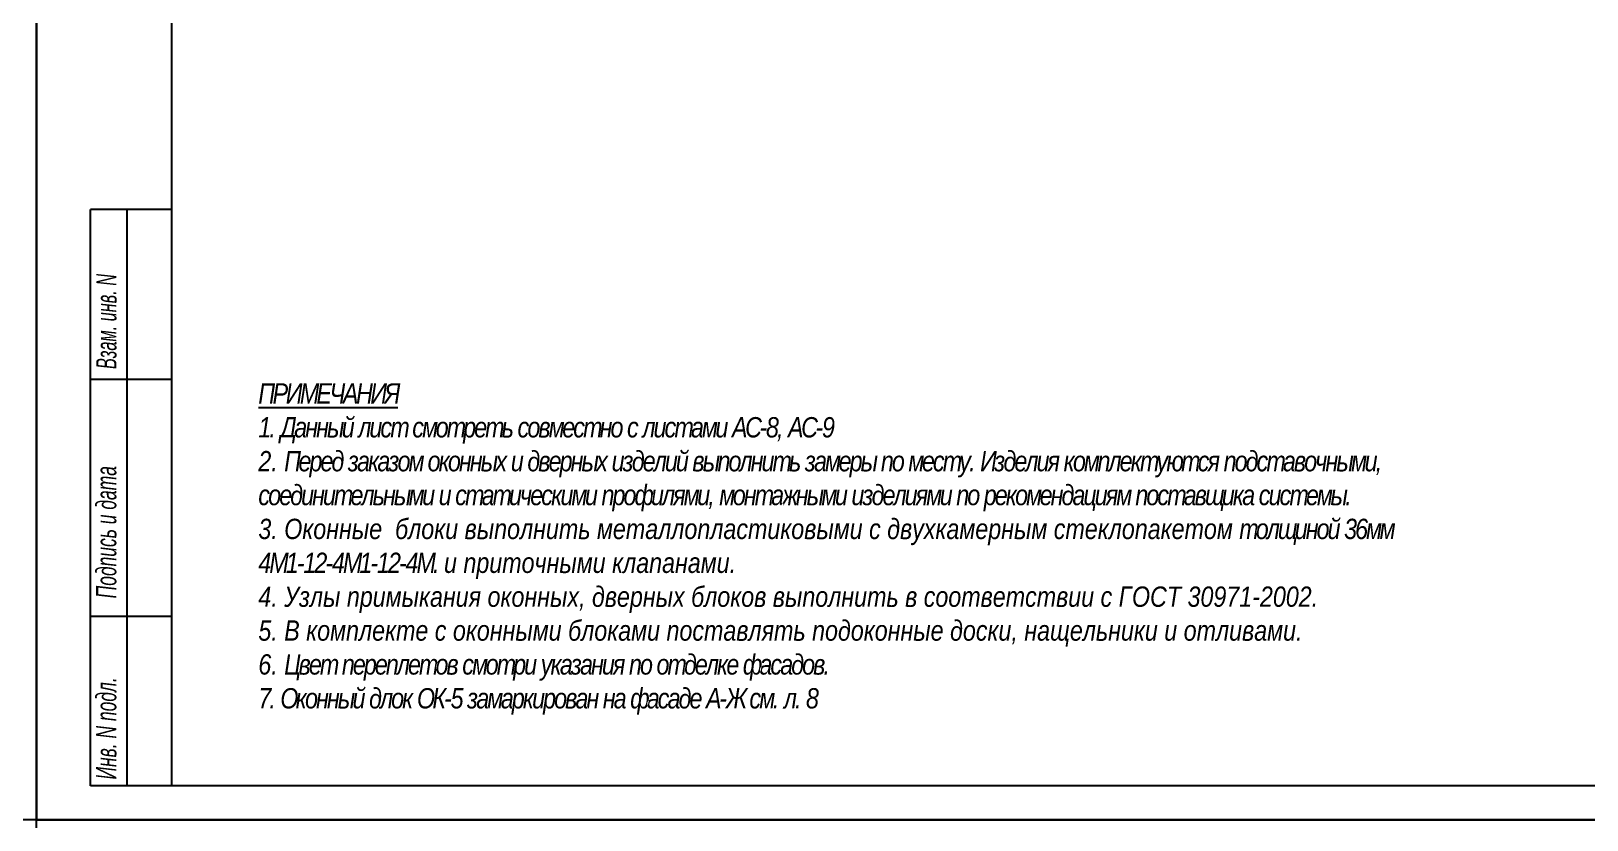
# Model space of a CAD drawing. Header units: millimetres. Extents: x 1582001 to 3303937, y 226471 to 491235.
# Drawn here: x 1665923 to 1688909, y 350655 to 362298 of the extents above; entities that cross this region are included whole.
import ezdxf

# ---------------------------------------------------------------- set-up
doc = ezdxf.new("R2010")
doc.units = ezdxf.units.MM
doc.layers.add('Text primechania', color=135, linetype='Continuous')
doc.layers.add('Формуляр', color=138, linetype='Continuous')
doc.styles.add('STYLE1', font='ARIALNI.TTF', dxfattribs={"height": 300})

msp = doc.modelspace()

# ---------------------------------------------------------------- linework, layer by layer
at = {"layer": 'Формуляр'}
for p, q in [((1666800.8, 351154.9), (1666800.8, 359667.1)), ((1668000.8, 359667.1), (1666800.8, 359667.1)), ((1666800.8, 351154.9), (1666800.8, 359667.1)), ((1668000.8, 359667.1), (1666800.8, 359667.1)), ((1667340.2, 351154.9), (1667340.2, 359667.1)), ((1667340.2, 351154.9), (1667340.2, 359667.1)), ((1668000.8, 357154.9), (1666800.8, 357154.9)), ((1668000.8, 357154.9), (1666800.8, 357154.9)), ((1668000.8, 353654.9), (1666800.8, 353654.9)), ((1668000.8, 353654.9), (1666800.8, 353654.9)), ((1668000.8, 353654.9), (1666800.8, 353654.9)), ((1668000.8, 353654.9), (1666800.8, 353654.9)), ((1668000.8, 351154.9), (1666800.8, 351154.9)), ((1668000.8, 351154.9), (1666800.8, 351154.9))]:
    msp.add_line(p, q, dxfattribs=at)
at = {"layer": 'Формуляр', "color": 0}
for points in [[(1624000.8, 380354.9), (1666000.8, 380354.9), (1666000.8, 350654.9), (1624000.8, 350654.9)], [(1666000.8, 380354.9), (1708000.7, 380354.9), (1708000.7, 350654.9), (1666000.8, 350654.9)], [(1666000.8, 380354.9), (1708000.7, 380354.9), (1708000.7, 350654.9), (1666000.8, 350654.9)], [(1668000.8, 351154.9), (1668000.8, 379844.8), (1707500.7, 379844.8), (1707500.7, 351154.9)], [(1668000.8, 351154.9), (1668000.8, 379844.8), (1707500.7, 379844.8), (1707500.7, 351154.9)]]:
    msp.add_lwpolyline(points, close=True, dxfattribs=at)
at = {"layer": 'Формуляр'}
msp.add_lwpolyline([(1666000.8, 350654.9), (1708000.7, 350654.9), (1708000.7, 320955), (1666000.8, 320955)], close=True, dxfattribs=at)

# ---------------------------------------------------------------- texts
at = {"layer": 'Text primechania', "color": 0, "insert": (1669280.5, 357100.5), "char_height": 300, "width": 17427.74, "attachment_point": 1, "style": 'STYLE1'}
msp.add_mtext('{\\T0.85;\\L\\C7;ПРИМЕЧАНИЯ\\T1;\\l\\P\\T0.85;1. Данный лист смотреть совместно с листами АС-8, АС-9\\P\\T1;2. \\T0.85;Перед заказом оконных и дверных изделий выполнить замеры по месту. Изделия комплектуются подставочными,  соединительными и статическими профилями, монтажными изделиями по рекомендациям поставщика системы.\\P\\T1;3. Оконные  блоки выполнить металлопластиковыми с двухкамерным стеклопакетом \\T0.85;толщиной 36мм 4М1-12-4М1-12-4М. \\T1;и приточными клапанами.\\P4. Узлы примыкания оконных, дверных блоков выполнить в соответствии с ГОСТ 30971-2002.\\P5. В комплекте с оконными блоками поставлять подоконные доски, нащельники и отливами.\\P6. \\T0.85;Цвет переплетов смотри указания по отделке фасадов.\\P7. Оконный длок ОК-5 замаркирован на фасаде А-Ж см. л. \\C0;8}', dxfattribs=at)
at = {"layer": 'Формуляр', "linetype": 'Continuous', "style": 'STYLE1'}
for s, width, p in [('Взам. инв. N', 0.7, (1667184.7, 357310.4)), ('Взам. инв. N', 0.7, (1667184.7, 357310.4)), ('Подпись и дата', 0.75, (1667181.9, 353924.8)), ('Подпись и дата', 0.75, (1667181.9, 353924.8)), ('Инв. N подл.', 0.75, (1667181.9, 351251.3)), ('Инв. N подл.', 0.75, (1667181.9, 351251.3))]:
    msp.add_text(s, height=300, rotation=90, dxfattribs=dict(at, width=width)).set_placement(p)

doc.saveas('drawing.dxf')
